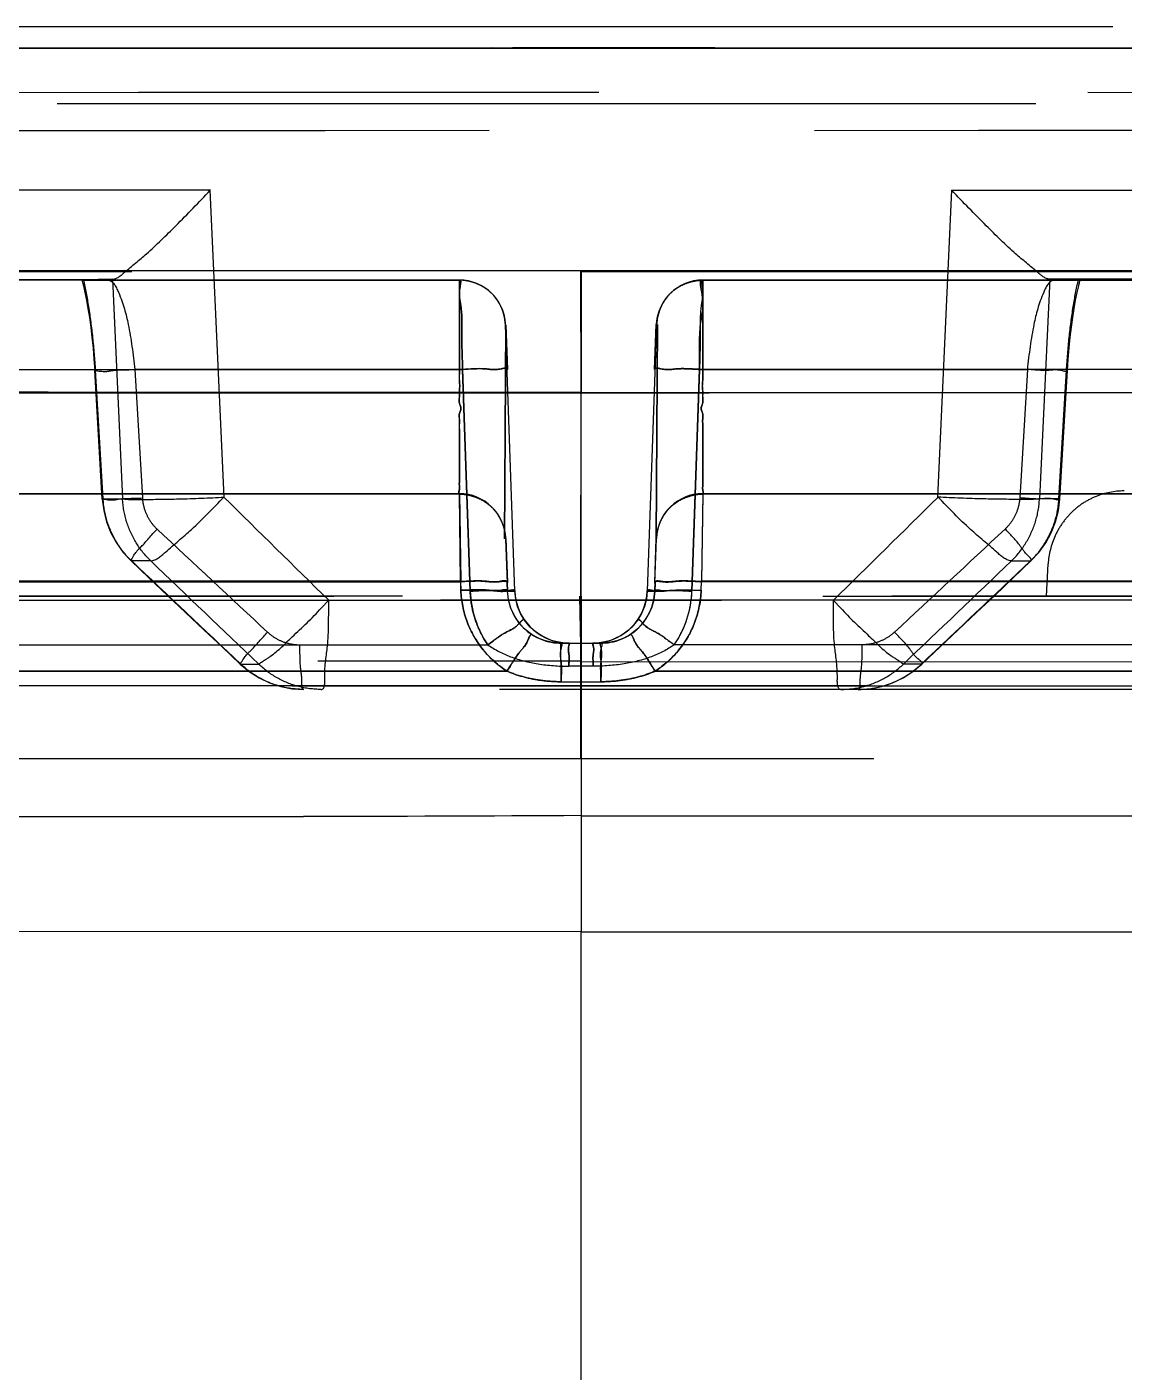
# Model space of a CAD drawing. Header units: millimetres. Extents: x 687 to 1107, y -116 to 478.
# Drawn here: x 943.948 to 945.372, y 330.758 to 332.505 of the extents above; entities that cross this region are included whole.
import ezdxf

# ---------------------------------------------------------------- set-up
doc = ezdxf.new("R2010")
doc.units = ezdxf.units.MM
doc.header["$LTSCALE"] = 0.1
doc.linetypes.add('HIDDENX2', pattern=[19.05, 12.7, -6.35])
doc.layers.add('HIDDEN', color=8, linetype='HIDDENX2')

msp = doc.modelspace()

# ---------------------------------------------------------------- linework, layer by layer
at = {"layer": 'HIDDEN'}
for p, q in [((944.6671, 332.5046), (940.167, 332.5046)), ((949.1672, 332.5046), (944.6672, 332.5046)), ((949.0672, 332.4046), (940.267, 332.4046)), ((948.3579, 332.3713), (940.7904, 332.3687)), ((941.1601, 332.3689), (948.5429, 332.3714)), ((944.186, 332.2927), (943.6257, 332.2924)), ((944.2039, 331.8942), (944.1858, 332.2925)), ((945.1303, 331.8942), (945.1484, 332.2925)), ((945.1481, 332.2928), (945.7084, 332.2925)), ((944.5092, 332.1759), (943.6675, 332.1755)), ((943.7055, 332.1767), (944.0588, 332.1769)), ((944.0589, 332.177), (944.0216, 332.1762)), ((944.0524, 332.1757), (944.5092, 332.1758)), ((944.0589, 332.177), (944.0721, 331.8921)), ((944.6672, 332.029), (944.667, 332.1871)), ((944.6672, 332.1879), (944.6674, 332.0301)), ((944.9014, 332.1759), (944.8251, 332.1759)), ((945.2819, 332.1757), (944.8251, 332.1759)), ((944.8251, 332.1758), (945.6668, 332.1755)), ((945.2818, 332.1757), (945.13, 332.1758)), ((945.2754, 332.177), (945.2622, 331.8921)), ((945.2754, 332.177), (945.3127, 332.1762)), ((945.6287, 332.1768), (945.2755, 332.177)), ((944.5696, 332.1178), (944.5679, 331.8406)), ((944.568, 331.8402), (944.5697, 332.1178)), ((944.5812, 331.7721), (944.5692, 332.118)), ((944.5716, 332.0601), (944.5696, 332.1178)), ((944.5697, 332.1178), (944.5717, 332.06)), ((944.7651, 332.118), (944.753, 331.7721)), ((944.7626, 332.06), (944.7646, 332.1181)), ((944.7647, 332.1178), (944.7626, 332.0601)), ((944.7663, 332.1181), (944.7646, 331.8405)), ((944.7647, 331.8406), (944.7664, 332.1178)), ((943.6947, 332.0599), (944.5133, 332.0599)), ((944.0458, 331.8917), (944.036, 332.0585)), ((944.0469, 331.8921), (944.0371, 332.0589)), ((944.5133, 332.06), (944.0879, 332.06)), ((944.0879, 332.0599), (944.0978, 331.8931)), ((944.5133, 332.0601), (944.5233, 331.7721)), ((944.5233, 331.7721), (944.5133, 332.06)), ((944.8109, 331.7721), (944.821, 332.0601)), ((944.821, 332.06), (944.8109, 331.7721)), ((944.8209, 332.06), (945.2464, 332.06)), ((945.6396, 332.0599), (944.8209, 332.0599)), ((945.2464, 332.0599), (945.2367, 331.8931)), ((945.2874, 331.8921), (945.2972, 332.0589)), ((945.2885, 331.8917), (945.2983, 332.0585)), ((945.2972, 332.0589), (945.2983, 332.0585)), ((944.667, 331.7654), (944.6671, 332.0291)), ((944.6674, 331.7655), (944.6674, 332.0301)), ((938.1417, 331.8985), (944.5092, 331.8987)), ((944.0469, 331.8921), (944.0721, 331.8921)), ((944.5092, 331.8987), (944.511, 331.785)), ((944.5109, 331.7846), (944.5092, 331.8982)), ((944.8251, 331.8982), (944.8234, 331.7845)), ((944.8251, 331.8987), (944.8235, 331.785)), ((951.1931, 331.8985), (944.8251, 331.8982)), ((945.2874, 331.8921), (945.2622, 331.8921)), ((945.2874, 331.8921), (945.2885, 331.8917)), ((944.5696, 331.8406), (944.5716, 331.7832)), ((944.5717, 331.7826), (944.5697, 331.8402)), ((944.7646, 331.8405), (944.7626, 331.7826)), ((944.7627, 331.7832), (944.7647, 331.8406)), ((944.1087, 331.8113), (944.0839, 331.8113)), ((945.2256, 331.8113), (945.2504, 331.8113)), ((945.2504, 331.8113), (945.2511, 331.8113)), ((945.2732, 331.8074), (945.271, 331.7656)), ((947.1372, 331.8074), (945.2732, 331.8074)), ((935.8951, 331.7849), (944.5109, 331.784)), ((944.5111, 331.785), (938.1139, 331.785)), ((944.5109, 331.7848), (944.511, 331.7732)), ((944.5111, 331.7732), (944.5111, 331.785)), ((944.5715, 331.7721), (944.5711, 331.784)), ((944.5711, 331.784), (944.5715, 331.7721)), ((944.5715, 331.7721), (944.5711, 331.7831)), ((944.5817, 331.7721), (944.572, 331.7721)), ((944.572, 331.7721), (944.5818, 331.7721)), ((944.7525, 331.7721), (944.7622, 331.7721)), ((944.7623, 331.7721), (944.7526, 331.7721)), ((944.7628, 331.7721), (944.7632, 331.784)), ((944.7632, 331.784), (944.7628, 331.7721)), ((944.7632, 331.7831), (944.7628, 331.7721)), ((944.7628, 331.7721), (944.7632, 331.7831)), ((944.823, 331.7732), (944.8235, 331.785)), ((944.823, 331.7732), (944.8234, 331.7847)), ((944.8234, 331.7847), (951.2204, 331.7847)), ((953.4392, 331.784), (944.8235, 331.7852)), ((963.4856, 331.7657), (925.8486, 331.7657)), ((927.8361, 331.7656), (956.7883, 331.7656)), ((943.5796, 331.7604), (944.9947, 331.7603)), ((944.3396, 331.7603), (944.3298, 331.7502)), ((945.7547, 331.7603), (944.3396, 331.7603)), ((944.6672, 331.6807), (944.6656, 331.7656)), ((944.6666, 331.7657), (944.6666, 331.6493)), ((944.6671, 331.7656), (944.6671, 331.6494)), ((944.9948, 331.7602), (945.0045, 331.7502)), ((944.5807, 331.7399), (944.5759, 331.7501)), ((944.587, 331.7306), (944.5807, 331.7399)), ((944.5973, 331.73), (944.5937, 331.7346)), ((944.7406, 331.7346), (944.737, 331.73)), ((944.6012, 331.7256), (944.5972, 331.73)), ((944.6056, 331.7214), (944.6012, 331.7256)), ((944.6106, 331.7176), (944.6056, 331.7215)), ((944.6161, 331.714), (944.6106, 331.7176)), ((944.7237, 331.7176), (944.7182, 331.714)), ((944.7287, 331.7215), (944.7237, 331.7176)), ((944.7331, 331.7256), (944.7287, 331.7215)), ((943.6659, 331.7025), (944.5461, 331.7025)), ((944.6118, 331.7112), (944.6037, 331.7156)), ((944.6223, 331.7109), (944.6161, 331.714)), ((944.6306, 331.7054), (944.6208, 331.7077)), ((944.629, 331.7082), (944.6222, 331.7109)), ((944.6362, 331.7062), (944.629, 331.7082)), ((944.641, 331.7046), (944.6306, 331.7054)), ((944.6411, 331.7046), (944.6306, 331.7054)), ((944.6437, 331.705), (944.6362, 331.7062)), ((944.641, 331.7046), (944.6933, 331.7046)), ((944.6414, 331.6546), (944.641, 331.7046)), ((944.6512, 331.7046), (944.6437, 331.705)), ((944.6671, 331.6545), (944.667, 331.7046)), ((944.6671, 331.7046), (944.6672, 331.6546)), ((944.6905, 331.705), (944.6831, 331.7046)), ((944.7037, 331.7054), (944.6932, 331.7046)), ((944.7053, 331.7082), (944.698, 331.7062)), ((944.7121, 331.7109), (944.7052, 331.7082)), ((944.7182, 331.714), (944.712, 331.7109)), ((945.6683, 331.7025), (944.7882, 331.7025)), ((944.571, 331.6682), (936.6729, 331.6682)), ((938.0527, 331.6682), (944.5712, 331.6681)), ((942.4204, 331.6816), (944.6672, 331.6816)), ((944.2254, 331.6775), (944.2487, 331.6775)), ((944.6829, 331.6746), (944.6514, 331.6746)), ((944.6672, 331.6816), (944.6671, 331.481)), ((944.6672, 331.6806), (949.3176, 331.6807)), ((951.2816, 331.6681), (944.7631, 331.6682)), ((944.7632, 331.6683), (952.6613, 331.6682)), ((945.1089, 331.6775), (945.0856, 331.6775)), ((945.1089, 331.6775), (945.1095, 331.6774)), ((944.6671, 331.6494), (936.6717, 331.6493)), ((936.6718, 331.6493), (944.6666, 331.6493)), ((944.6414, 331.6545), (944.6929, 331.6545)), ((944.6666, 331.6493), (952.6626, 331.6494)), ((944.6666, 331.6493), (944.6666, 331.5545)), ((944.6669, 331.6493), (944.667, 331.5545)), ((944.6671, 331.6545), (944.667, 331.5545)), ((952.6626, 331.6493), (944.667, 331.6493)), ((944.6672, 331.5545), (944.6672, 331.6545)), ((945.8312, 331.6446), (943.5031, 331.6446)), ((952.6673, 331.5545), (936.667, 331.5545)), ((944.6672, 331.4811), (944.6671, 331.3301)), ((949.3393, 331.4799), (944.6672, 331.4801)), ((944.6671, 331.3301), (937.7839, 331.3312)), ((944.6671, 331.3301), (949.3988, 331.3295)), ((944.6671, 330.3859), (944.6671, 331.3301))]:
    msp.add_line(p, q, dxfattribs=at)
for points in [[(948.2844, 332.4723), (948.1491, 332.4726), (947.9994, 332.473), (947.8368, 332.4734), (947.661, 332.4738), (947.4716, 332.4743), (947.2707, 332.4747), (947.0594, 332.4751), (946.8389, 332.4754), (946.6093, 332.4758), (946.3705, 332.4761), (946.1236, 332.4764), (945.8705, 332.4766), (945.6124, 332.4768), (945.3508, 332.477), (945.086, 332.4771), (944.819, 332.4771), (944.5509, 332.4772), (944.2829, 332.4771), (944.0166, 332.477), (943.7534, 332.4769)], [(948.2621, 332.4724), (948.1278, 332.4727), (947.9792, 332.4731), (947.8169, 332.4735), (947.6417, 332.4739), (947.4544, 332.4743), (947.2558, 332.4747), (947.0465, 332.4751), (946.8274, 332.4755), (946.5989, 332.4758), (946.363, 332.4761), (946.1216, 332.4764), (945.8737, 332.4767), (945.6199, 332.4769), (945.3622, 332.477), (945.1021, 332.4771), (944.8408, 332.4772), (944.5782, 332.4772), (944.3144, 332.4771), (944.051, 332.4771), (943.7898, 332.4769)], [(944.5092, 332.1759), (944.3678, 332.1758), (944.2265, 332.1758), (944.0858, 332.1758), (943.9456, 332.1757), (943.806, 332.1756), (943.6676, 332.1755)], [(944.0192, 332.1761), (944.0212, 332.1684), (944.0232, 332.1597), (944.0252, 332.1499), (944.0271, 332.1391), (944.029, 332.1274), (944.0307, 332.1149), (944.0323, 332.1016), (944.0338, 332.0877), (944.035, 332.0733), (944.036, 332.0585)], [(944.2042, 332.1758), (944.1282, 332.1757), (944.0525, 332.1757)], [(944.5092, 332.1758), (944.4329, 332.1758), (944.3565, 332.1758), (944.2042, 332.1758)], [(944.5692, 332.118), (944.568, 332.128), (944.565, 332.1379), (944.5604, 332.1471), (944.5544, 332.1553), (944.5471, 332.1624), (944.5387, 332.1681), (944.5294, 332.1724), (944.5195, 332.175), (944.5092, 332.1759)], [(944.5692, 332.1179), (944.568, 332.128), (944.565, 332.1379), (944.5604, 332.1471), (944.5544, 332.1553), (944.5471, 332.1624), (944.5387, 332.1681), (944.5294, 332.1723), (944.5195, 332.1749), (944.5092, 332.1758)], [(944.8251, 332.1759), (944.8148, 332.175), (944.8049, 332.1724), (944.7956, 332.1681), (944.7872, 332.1624), (944.7799, 332.1553), (944.7738, 332.1471), (944.7693, 332.1379), (944.7663, 332.128), (944.7651, 332.118)], [(944.8251, 332.1758), (944.8148, 332.1749), (944.805, 332.1724), (944.7957, 332.1681), (944.7873, 332.1624), (944.7799, 332.1553), (944.7739, 332.1471), (944.7693, 332.138), (944.7664, 332.1281), (944.7651, 332.1181)], [(945.6667, 332.1755), (945.5283, 332.1756), (945.3886, 332.1757), (945.2485, 332.1757), (945.1078, 332.1758), (944.9664, 332.1758), (944.8251, 332.1758)], [(945.13, 332.1758), (945.054, 332.1758), (944.9014, 332.1759)], [(945.2983, 332.0585), (945.2993, 332.0733), (945.3005, 332.0878), (945.302, 332.1017), (945.3036, 332.1149), (945.3053, 332.1275), (945.3072, 332.1391), (945.3091, 332.1499), (945.3111, 332.1597), (945.3131, 332.1685), (945.3151, 332.1761)], [(944.0458, 331.8917), (944.0476, 331.8768), (944.0513, 331.8621), (944.0568, 331.848), (944.064, 331.8347), (944.0729, 331.8224), (944.0831, 331.8113)], [(945.2511, 331.8113), (945.2614, 331.8224), (945.2702, 331.8347), (945.2775, 331.848), (945.283, 331.8621), (945.2867, 331.8768), (945.2885, 331.8917)], [(944.0831, 331.8113), (944.1067, 331.789), (944.1303, 331.7666), (944.1539, 331.7443), (944.1775, 331.722), (944.2012, 331.6997), (944.2248, 331.6774)], [(945.1095, 331.6774), (945.1331, 331.6997), (945.1567, 331.722), (945.1803, 331.7443), (945.204, 331.7666), (945.2275, 331.789), (945.2511, 331.8113)], [(944.5759, 331.7501), (944.5728, 331.761), (944.5715, 331.7721)], [(944.5759, 331.7501), (944.5728, 331.761), (944.5715, 331.7721)], [(944.5937, 331.7346), (944.5886, 331.7432), (944.5848, 331.7525), (944.5823, 331.7622), (944.5812, 331.7721)], [(944.7628, 331.7721), (944.7615, 331.761), (944.7584, 331.7501), (944.7536, 331.7399), (944.7473, 331.7306), (944.7395, 331.7224), (944.7306, 331.7156)], [(944.7628, 331.7721), (944.7615, 331.761), (944.7584, 331.7501), (944.7536, 331.7399), (944.7472, 331.7306), (944.7395, 331.7224), (944.7306, 331.7156)], [(944.753, 331.7721), (944.752, 331.7622), (944.7495, 331.7524), (944.7457, 331.7432), (944.7406, 331.7346)], [(944.753, 331.7721), (944.752, 331.7622), (944.7495, 331.7525), (944.7456, 331.7432), (944.7406, 331.7346)], [(944.5886, 331.7432), (944.5848, 331.7524), (944.5823, 331.7622)], [(944.6037, 331.7156), (944.5948, 331.7224), (944.587, 331.7306)], [(944.6036, 331.7156), (944.5947, 331.7224), (944.587, 331.7306)], [(944.737, 331.73), (944.7331, 331.7256), (944.7286, 331.7214)], [(944.6208, 331.7077), (944.6117, 331.7112), (944.6036, 331.7156)], [(944.6981, 331.7062), (944.6905, 331.705), (944.6831, 331.7046)], [(944.7306, 331.7156), (944.7225, 331.7112), (944.7135, 331.7077), (944.7036, 331.7054)], [(944.7306, 331.7156), (944.7225, 331.7112), (944.7135, 331.7077), (944.7037, 331.7054)], [(944.2248, 331.6774), (944.2364, 331.6677), (944.2492, 331.6596), (944.2629, 331.6531), (944.2774, 331.6484), (944.2923, 331.6455), (944.3074, 331.6446)], [(945.0269, 331.6446), (945.042, 331.6455), (945.0569, 331.6484), (945.0713, 331.6531), (945.0851, 331.6596), (945.0979, 331.6677), (945.1095, 331.6774)]]:
    msp.add_lwpolyline(points, dxfattribs=at)
for centre, radius, start, end in [((944.5092, 332.1159), 0.06, 1.7973, 90.0293), ((944.8251, 332.1159), 0.06, 89.9625, 178.2021), ((984.7386, 372.922), 57.6746, 225.346248, 225.535761), ((944.5092, 331.8387), 0.06, 1.806, 90.0275), ((944.8251, 331.8387), 0.06, 89.9686, 178.193), ((905.0435, 372.4571), 57.0291, 314.47029, 314.66199), ((986.0367, 376.6572), 61.3573, 226.905019, 227.088235), ((903.2976, 376.6572), 61.3573, 312.911763, 313.094979), ((986.159, 376.1609), 61.1326, 226.507577, 226.690111), ((985.2571, 374.7361), 59.462, 226.210412, 226.397061), ((904.6162, 374.1713), 58.6813, 313.602171, 313.791301), ((903.1753, 376.161), 61.1327, 313.309887, 313.492421), ((944.6544, 331.7765), 0.1312, 181.9273, 214.369), ((944.6414, 331.7746), 0.07, 182.1453, 273.8481), ((944.6414, 331.7746), 0.07, 182.1486, 273.7708), ((944.6512, 331.7746), 0.07, 181.8653, 265.855), ((944.6831, 331.7746), 0.07, 274.109, 358.1316), ((944.6929, 331.7746), 0.07, 266.1467, 357.8545), ((944.6929, 331.7746), 0.07, 266.2475, 357.8511), ((944.6799, 331.7765), 0.1312, 325.6306, 358.0731), ((943.9872, 495.2357), 163.7562, 269.962006, 270.111889), ((944.1026, 440.0629), 108.5832, 270.107887, 270.297897)]:
    msp.add_arc(centre, radius, start, end, dxfattribs=at)
for points, knots in [([(940.6928, 332.4712), (940.6766, 332.4712), (940.6505, 332.4711), (940.6155, 332.471), (940.5867, 332.4709), (940.5757, 332.4709), (940.5601, 332.4708), (940.5713, 332.4708), (940.5821, 332.4709), (940.6219, 332.471), (940.6906, 332.4712), (940.805, 332.4716), (940.9554, 332.472), (941.2268, 332.4728), (941.6441, 332.4738), (942.11, 332.4748), (942.5355, 332.4755), (942.8874, 332.476), (943.2566, 332.4765), (943.7735, 332.4769), (944.434, 332.4772), (945.0987, 332.4772), (945.6268, 332.4769), (946.0119, 332.4766), (946.3838, 332.4761), (946.8439, 332.4755), (947.3619, 332.4746), (947.8675, 332.4734), (948.1559, 332.4726), (948.2626, 332.4723)], [0, 0, 0, 0, 0.005823, 0.010402, 0.013726, 0.015796, 0.016608, 0.017066, 0.018803, 0.021787, 0.031398, 0.045882, 0.065227, 0.089191, 0.149773, 0.225198, 0.267685, 0.312785, 0.360042, 0.409119, 0.51084, 0.613132, 0.663784, 0.713197, 0.76066, 0.806283, 0.889497, 0.959103, 1, 1, 1, 1]), ([(941.072, 332.4723), (941.2332, 332.4728), (941.6003, 332.4737), (942.2087, 332.475), (942.9204, 332.4761), (943.7062, 332.4769), (944.532, 332.4772), (945.3647, 332.4771), (946.1671, 332.4764), (946.904, 332.4754), (947.5513, 332.4741), (948.0628, 332.4729), (948.4634, 332.4718), (948.6405, 332.4712), (948.818, 332.4707), (948.682, 332.4711), (948.6399, 332.4712)], [0, 0, 0, 0, 0.061828, 0.140832, 0.233385, 0.334836, 0.44226, 0.550165, 0.654318, 0.74989, 0.833348, 0.901165, 0.950069, 0.977961, 0.983845, 1, 1, 1, 1]), ([(926.277, 332.1897), (929.3414, 332.2665), (935.4713, 332.3816), (944.6676, 332.4392), (953.8638, 332.3816), (959.9937, 332.2665), (963.0581, 332.1897)], [0, 0, 0, 0, 0.25, 0.5, 0.75, 1, 1, 1, 1]), ([(944.0589, 332.177), (944.0649, 332.1774), (944.0799, 332.1909), (944.1072, 332.2126), (944.1441, 332.2492), (944.1712, 332.2769), (944.1858, 332.2925)], [0, 0, 0, 0, 0.105557, 0.322257, 0.628061, 1, 1, 1, 1]), ([(945.2754, 332.177), (945.2694, 332.1775), (945.2544, 332.1909), (945.2271, 332.2126), (945.1902, 332.2493), (945.163, 332.2769), (945.1484, 332.2925)], [0, 0, 0, 0, 0.10548, 0.322061, 0.627735, 1, 1, 1, 1]), ([(925.669, 332.1909), (925.6695, 332.1909), (925.6714, 332.1909), (925.6759, 332.1909), (925.6833, 332.1909), (925.6991, 332.1908), (925.7262, 332.1908), (925.7894, 332.1906), (925.8978, 332.1904), (926.0257, 332.1902), (926.1515, 332.19), (926.2646, 332.1898), (926.3965, 332.1895), (926.5589, 332.1892), (926.769, 332.189), (926.9825, 332.1888), (927.1923, 332.1886), (927.3849, 332.1885), (927.6046, 332.1884), (927.958, 332.1883), (928.48, 332.1881), (929.1976, 332.188), (930.03, 332.188), (930.963, 332.1882), (931.977, 332.1884), (933.4349, 332.1885), (934.9409, 332.1888), (936.4822, 332.189), (937.6646, 332.1892), (938.8564, 332.1892), (940.0552, 332.1891), (941.2604, 332.1888), (942.432, 332.1882), (943.5681, 332.1874), (944.3006, 332.1871), (944.667, 332.1871)], [0, 0, 0, 0, 0.000078, 0.000312, 0.000702, 0.001247, 0.002806, 0.004989, 0.011227, 0.019924, 0.025187, 0.031083, 0.037783, 0.046023, 0.056721, 0.070956, 0.07975, 0.089844, 0.10137, 0.114443, 0.145647, 0.183798, 0.227763, 0.277088, 0.331133, 0.387887, 0.507311, 0.568943, 0.631279, 0.694023, 0.75713, 0.820596, 0.884336, 0.942135, 1, 1, 1, 1]), ([(944.6672, 332.1879), (944.5475, 332.1879), (944.3085, 332.1879), (943.9492, 332.1881), (943.5894, 332.1882), (943.2318, 332.1884), (942.8796, 332.1886), (942.5311, 332.1887), (942.1782, 332.1888), (941.8095, 332.189), (941.4135, 332.1891), (940.9786, 332.1891), (940.494, 332.1892), (939.9502, 332.1892), (939.338, 332.1892), (938.65, 332.1892), (937.88, 332.1892), (937.0192, 332.1891), (936.0581, 332.1889), (935.0077, 332.1888), (933.9311, 332.1886), (932.9105, 332.1885), (932.004, 332.1883), (931.2123, 332.1882), (930.5123, 332.1881), (929.8847, 332.1881), (929.3199, 332.1881), (928.8125, 332.1881), (928.3564, 332.1882), (927.9442, 332.1883), (927.57, 332.1885), (927.233, 332.1886), (926.9363, 332.1887), (926.682, 332.1891), (926.4674, 332.1894), (926.3366, 332.1896), (926.277, 332.1897)], [0, 0, 0, 0, 0.019536, 0.038982, 0.058621, 0.078223, 0.09732, 0.11608, 0.135062, 0.154893, 0.176221, 0.199673, 0.22584, 0.25526, 0.288397, 0.325695, 0.367502, 0.413999, 0.466116, 0.524291, 0.585359, 0.641741, 0.690769, 0.733236, 0.770895, 0.804967, 0.835605, 0.86304, 0.887734, 0.910011, 0.930285, 0.948779, 0.964986, 0.978676, 0.99027, 1, 1, 1, 1]), ([(944.667, 332.1871), (945.0706, 332.1871), (945.8772, 332.1873), (947.086, 332.188), (948.2918, 332.1887), (949.4933, 332.1892), (950.6887, 332.1893), (952.2636, 332.1891), (953.8207, 332.1889), (955.3507, 332.1886), (956.4552, 332.1885), (957.5152, 332.1883), (958.5133, 332.1881), (959.4275, 332.188), (960.2397, 332.188), (960.9373, 332.1881), (961.514, 332.1883), (961.9179, 332.1885), (962.183, 332.1887), (962.386, 332.1888), (962.5935, 332.189), (962.7982, 332.1893), (962.9371, 332.1895), (963.0298, 332.1897), (963.1085, 332.1898), (963.1986, 332.19), (963.2968, 332.1901), (963.3826, 332.1903), (963.4559, 332.1905), (963.5179, 332.1906), (963.5624, 332.1907), (963.5925, 332.1908), (963.6109, 332.1908), (963.6266, 332.1909), (963.6395, 332.1909), (963.6486, 332.1909), (963.6546, 332.1909), (963.6581, 332.1909), (963.6609, 332.1909), (963.663, 332.1909), (963.6644, 332.1909), (963.6652, 332.1909), (963.6655, 332.1909), (963.6656, 332.1909)], [0, 0, 0, 0, 0.063732, 0.127369, 0.190866, 0.254139, 0.317094, 0.379625, 0.502835, 0.562966, 0.621227, 0.677238, 0.730352, 0.778832, 0.821598, 0.85859, 0.888999, 0.912651, 0.922367, 0.930873, 0.9447, 0.955137, 0.963199, 0.966622, 0.969786, 0.975624, 0.980838, 0.985306, 0.989164, 0.992421, 0.995086, 0.996199, 0.997167, 0.997992, 0.998674, 0.999215, 0.999432, 0.999615, 0.999763, 0.999877, 0.999956, 0.999982, 1, 1, 1, 1]), ([(963.0581, 332.1897), (963.0099, 332.1896), (962.9009, 332.1894), (962.7273, 332.1892), (962.5183, 332.1889), (962.2824, 332.1888), (962.004, 332.1886), (961.6714, 332.1884), (961.2614, 332.1882), (960.7632, 332.1881), (960.1833, 332.1881), (959.534, 332.188), (958.8251, 332.1881), (958.0913, 332.1882), (957.3392, 332.1884), (956.6118, 332.1885), (955.8935, 332.1886), (955.151, 332.1887), (954.3579, 332.1888), (953.5595, 332.1889), (952.796, 332.189), (952.1156, 332.1891), (951.4776, 332.1892), (950.8784, 332.1893), (950.2728, 332.1893), (949.6846, 332.1894), (949.1184, 332.1894), (948.61, 332.1893), (948.1361, 332.1892), (947.711, 332.1891), (947.2993, 332.189), (946.907, 332.1888), (946.5204, 332.1886), (946.1455, 332.1885), (945.7764, 332.1883), (945.4099, 332.1881), (945.0402, 332.1879), (944.7916, 332.1879), (944.6672, 332.1879)], [0, 0, 0, 0, 0.007865, 0.01778, 0.028328, 0.041955, 0.056264, 0.073729, 0.096226, 0.123137, 0.154999, 0.190818, 0.229056, 0.270639, 0.310512, 0.35174, 0.389304, 0.427678, 0.472863, 0.518671, 0.557925, 0.597414, 0.62966, 0.661992, 0.695165, 0.728437, 0.757945, 0.787531, 0.811366, 0.835242, 0.856876, 0.878536, 0.899228, 0.919939, 0.939685, 0.959446, 0.979719, 1, 1, 1, 1]), ([(944.0216, 332.1762), (944.0212, 332.1762), (944.0163, 332.1753), (944.0412, 332.1764), (944.0456, 332.1758), (944.0524, 332.1757)], [0, 0, 0, 0, 0.035408, 0.386579, 1, 1, 1, 1]), ([(944.0371, 332.0589), (944.0362, 332.0731), (944.034, 332.1007), (944.0289, 332.1399), (944.0242, 332.1647), (944.0216, 332.1762)], [0, 0, 0, 0, 0.361011, 0.700369, 1, 1, 1, 1]), ([(944.0524, 332.1757), (944.0595, 332.1758), (944.0717, 332.1506), (944.0811, 332.115), (944.0859, 332.0795), (944.0879, 332.06)], [0, 0, 0, 0, 0.170732, 0.523334, 1, 1, 1, 1]), ([(944.5092, 331.8987), (944.508, 331.9), (944.5097, 331.904), (944.5091, 331.9089), (944.5092, 331.9139), (944.5092, 331.9198), (944.5092, 331.9266), (944.5092, 331.9342), (944.5092, 331.9418), (944.5092, 331.9496), (944.5092, 331.9576), (944.5092, 331.9659), (944.5092, 331.9741), (944.5093, 331.9817), (944.5092, 331.989), (944.5095, 331.9957), (944.5084, 332.0026), (944.5127, 332.0093), (944.5083, 332.0164), (944.5096, 332.024), (944.509, 332.0312), (944.51, 332.0384), (944.5091, 332.0457), (944.5093, 332.053), (944.5092, 332.06), (944.5093, 332.0671), (944.5092, 332.0741), (944.5093, 332.0812), (944.5092, 332.088), (944.5093, 332.0947), (944.5092, 332.1013), (944.5092, 332.1078), (944.5092, 332.1141), (944.5093, 332.1202), (944.5092, 332.1263), (944.5092, 332.1321), (944.5092, 332.1376), (944.5093, 332.143), (944.5092, 332.1481), (944.5092, 332.153), (944.5092, 332.1576), (944.5092, 332.1619), (944.5092, 332.1659), (944.5092, 332.1696), (944.5092, 332.1729), (944.5092, 332.1749), (944.5092, 332.1759)], [0, 0, 0, 0, 0.018538, 0.036713, 0.05465, 0.072425, 0.100382, 0.127961, 0.155117, 0.181851, 0.21226, 0.24211, 0.27141, 0.300161, 0.325062, 0.349531, 0.373564, 0.398208, 0.426384, 0.453042, 0.47911, 0.504639, 0.531527, 0.557675, 0.583116, 0.607841, 0.633962, 0.659248, 0.683704, 0.707331, 0.731826, 0.755359, 0.777928, 0.799531, 0.821715, 0.84278, 0.862729, 0.881566, 0.900558, 0.918262, 0.93468, 0.949809, 0.964578, 0.977867, 0.989674, 1, 1, 1, 1]), ([(944.5092, 332.1758), (944.5092, 332.1749), (944.5092, 332.1728), (944.5092, 332.1695), (944.5092, 332.1658), (944.5092, 332.1618), (944.5092, 332.1576), (944.5092, 332.153), (944.5092, 332.1481), (944.5092, 332.1429), (944.5092, 332.1376), (944.5092, 332.132), (944.5092, 332.1262), (944.5093, 332.1202), (944.5092, 332.114), (944.5092, 332.1077), (944.5092, 332.1012), (944.5092, 332.0945), (944.5092, 332.0878), (944.5092, 332.081), (944.5092, 332.074), (944.5092, 332.0669), (944.5092, 332.0599), (944.5092, 332.0528), (944.509, 332.0455), (944.51, 332.0383), (944.5089, 332.031), (944.5095, 332.0238), (944.5082, 332.0163), (944.5128, 332.0092), (944.5083, 332.0025), (944.5094, 331.9956), (944.5091, 331.9889), (944.5092, 331.9816), (944.5092, 331.974), (944.5092, 331.9658), (944.5092, 331.9575), (944.5092, 331.9495), (944.5092, 331.9417), (944.5092, 331.9341), (944.5092, 331.9265), (944.5092, 331.9197), (944.5092, 331.9138), (944.5091, 331.9087), (944.5097, 331.9037), (944.508, 331.8996), (944.5092, 331.8982)], [0, 0, 0, 0, 0.010315, 0.022109, 0.035383, 0.05014, 0.065255, 0.08166, 0.099352, 0.118331, 0.13714, 0.157061, 0.178101, 0.200262, 0.221846, 0.244397, 0.267913, 0.292392, 0.31599, 0.340413, 0.365665, 0.391749, 0.416439, 0.441839, 0.467939, 0.494776, 0.520217, 0.546188, 0.57275, 0.60092, 0.625588, 0.64955, 0.673943, 0.698765, 0.727455, 0.756692, 0.786482, 0.816834, 0.843495, 0.870579, 0.89808, 0.925947, 0.94365, 0.961649, 0.980241, 1, 1, 1, 1]), ([(944.5092, 332.1759), (944.512, 332.1765), (944.5074, 332.1569), (944.5132, 332.1407), (944.5118, 332.1011), (944.5131, 332.0748), (944.5133, 332.0599)], [0, 0, 0, 0, 0.075281, 0.291722, 0.616145, 1, 1, 1, 1]), ([(944.5133, 332.06), (944.5131, 332.0749), (944.5118, 332.1013), (944.5132, 332.141), (944.5075, 332.1571), (944.512, 332.1765), (944.5092, 332.1758)], [0, 0, 0, 0, 0.387215, 0.711963, 0.926263, 1, 1, 1, 1]), ([(944.5692, 332.1178), (944.5691, 332.1195), (944.5688, 332.1231), (944.5678, 332.1286), (944.5663, 332.134), (944.5635, 332.1413), (944.5589, 332.15), (944.5513, 332.1592), (944.5418, 332.1665), (944.533, 332.1709), (944.5256, 332.1735), (944.5201, 332.1748), (944.5146, 332.1756), (944.511, 332.1758), (944.5092, 332.1758)], [0, 0, 0, 0, 0.057782, 0.117739, 0.179438, 0.242428, 0.370477, 0.49938, 0.62855, 0.756916, 0.820072, 0.881936, 0.942057, 1, 1, 1, 1]), ([(944.7651, 332.1181), (944.7652, 332.1199), (944.7655, 332.1235), (944.7665, 332.1289), (944.7681, 332.1343), (944.7709, 332.1415), (944.7755, 332.1502), (944.7831, 332.1593), (944.7926, 332.1666), (944.8014, 332.171), (944.8087, 332.1735), (944.8143, 332.1748), (944.8197, 332.1756), (944.8233, 332.1758), (944.8251, 332.1758)], [0, 0, 0, 0, 0.057803, 0.117743, 0.179393, 0.24231, 0.370166, 0.498841, 0.628173, 0.756668, 0.819884, 0.881808, 0.941991, 1, 1, 1, 1]), ([(944.8209, 332.06), (944.8213, 332.0795), (944.819, 332.1176), (944.8287, 332.1435), (944.8201, 332.1771), (944.8251, 332.1759)], [0, 0, 0, 0, 0.505367, 0.866609, 1, 1, 1, 1]), ([(944.8251, 332.1758), (944.8223, 332.1765), (944.8268, 332.1569), (944.821, 332.1407), (944.8225, 332.101), (944.8212, 332.0747), (944.8209, 332.0599)], [0, 0, 0, 0, 0.075154, 0.291417, 0.616111, 1, 1, 1, 1]), ([(944.8251, 332.1759), (944.8251, 332.1749), (944.8251, 332.1729), (944.8251, 332.1696), (944.8251, 332.1659), (944.8251, 332.1619), (944.8251, 332.1576), (944.8251, 332.1531), (944.8251, 332.1481), (944.825, 332.143), (944.8251, 332.1376), (944.8251, 332.1321), (944.8251, 332.1263), (944.825, 332.1203), (944.8251, 332.1141), (944.825, 332.1078), (944.8251, 332.1013), (944.825, 332.0947), (944.825, 332.088), (944.825, 332.0812), (944.825, 332.0741), (944.825, 332.0671), (944.8251, 332.06), (944.825, 332.053), (944.8252, 332.0457), (944.8242, 332.0384), (944.8253, 332.0312), (944.8247, 332.024), (944.826, 332.0164), (944.8216, 332.0093), (944.8259, 332.0026), (944.8248, 331.9957), (944.8251, 331.989), (944.825, 331.9817), (944.825, 331.9741), (944.825, 331.9659), (944.8251, 331.9576), (944.8251, 331.9496), (944.8251, 331.9418), (944.8251, 331.9342), (944.8251, 331.9266), (944.8251, 331.9198), (944.8251, 331.9139), (944.8252, 331.9089), (944.8246, 331.904), (944.8262, 331.9), (944.8251, 331.8987)], [0, 0, 0, 0, 0.010325, 0.022131, 0.035418, 0.050185, 0.065312, 0.081728, 0.099431, 0.11842, 0.137253, 0.1572, 0.178263, 0.200445, 0.222051, 0.244621, 0.268153, 0.292646, 0.31627, 0.340723, 0.366009, 0.392134, 0.416873, 0.442327, 0.468482, 0.495373, 0.520896, 0.546956, 0.57361, 0.601788, 0.62644, 0.650476, 0.674946, 0.699846, 0.728602, 0.757906, 0.787763, 0.818181, 0.844912, 0.872066, 0.899639, 0.927585, 0.945353, 0.963287, 0.981462, 1, 1, 1, 1]), ([(944.8251, 331.8982), (944.8262, 331.8996), (944.8246, 331.9037), (944.8252, 331.9087), (944.825, 331.9138), (944.8251, 331.9197), (944.8251, 331.9265), (944.8251, 331.9342), (944.8251, 331.9417), (944.8251, 331.9495), (944.8251, 331.9576), (944.8251, 331.9658), (944.8251, 331.974), (944.8251, 331.9817), (944.8251, 331.9889), (944.8248, 331.9956), (944.826, 332.0025), (944.8215, 332.0092), (944.8261, 332.0163), (944.8248, 332.0238), (944.8254, 332.0311), (944.8243, 332.0383), (944.8253, 332.0456), (944.825, 332.0528), (944.8251, 332.0599), (944.825, 332.067), (944.8251, 332.074), (944.8251, 332.081), (944.8251, 332.0878), (944.8251, 332.0946), (944.8251, 332.1012), (944.8251, 332.1077), (944.8251, 332.114), (944.825, 332.1202), (944.8251, 332.1262), (944.8251, 332.132), (944.8251, 332.1376), (944.8251, 332.1429), (944.8251, 332.1481), (944.8251, 332.153), (944.8251, 332.1576), (944.8251, 332.1618), (944.8251, 332.1658), (944.8251, 332.1695), (944.8251, 332.1728), (944.8251, 332.1749), (944.8251, 332.1758)], [0, 0, 0, 0, 0.019717, 0.038314, 0.056322, 0.074038, 0.101922, 0.129432, 0.156524, 0.183193, 0.213542, 0.243332, 0.272569, 0.301259, 0.326082, 0.350477, 0.374438, 0.399095, 0.427259, 0.453829, 0.479809, 0.505261, 0.532099, 0.558194, 0.583585, 0.608263, 0.634344, 0.659596, 0.684021, 0.707622, 0.732096, 0.755607, 0.77815, 0.799726, 0.821889, 0.84293, 0.862856, 0.881669, 0.900649, 0.918342, 0.934746, 0.949859, 0.964616, 0.977891, 0.989685, 1, 1, 1, 1]), ([(945.2819, 332.1757), (945.2748, 332.1759), (945.2626, 332.1507), (945.2532, 332.115), (945.2484, 332.0796), (945.2464, 332.06)], [0, 0, 0, 0, 0.17073, 0.523333, 1, 1, 1, 1]), ([(945.3127, 332.1762), (945.3131, 332.1762), (945.318, 332.1753), (945.2931, 332.1764), (945.2886, 332.1758), (945.2819, 332.1757)], [0, 0, 0, 0, 0.035408, 0.386582, 1, 1, 1, 1]), ([(945.2972, 332.0589), (945.2981, 332.0731), (945.3003, 332.1007), (945.3054, 332.1399), (945.31, 332.1647), (945.3127, 332.1762)], [0, 0, 0, 0, 0.361016, 0.700371, 1, 1, 1, 1]), ([(944.0371, 332.0589), (944.0362, 332.0587), (944.0507, 332.0563), (944.0579, 332.0599), (944.078, 332.0594), (944.0879, 332.0599)], [0, 0, 0, 0, 0.053339, 0.419849, 1, 1, 1, 1]), ([(944.5133, 332.0601), (944.523, 332.0604), (944.5415, 332.0622), (944.5558, 332.0583), (944.5711, 332.0626), (944.5712, 332.0601)], [0, 0, 0, 0, 0.50209, 0.866287, 1, 1, 1, 1]), ([(944.5712, 332.06), (944.5711, 332.0626), (944.5558, 332.0583), (944.5415, 332.0622), (944.523, 332.0603), (944.5133, 332.06)], [0, 0, 0, 0, 0.133718, 0.497914, 1, 1, 1, 1]), ([(944.821, 332.0601), (944.8113, 332.0604), (944.7928, 332.0622), (944.7785, 332.0583), (944.7632, 332.0626), (944.7631, 332.0601)], [0, 0, 0, 0, 0.502806, 0.865937, 1, 1, 1, 1]), ([(944.7631, 332.06), (944.7632, 332.0626), (944.7785, 332.0583), (944.7928, 332.0622), (944.8113, 332.0603), (944.821, 332.06)], [0, 0, 0, 0, 0.134127, 0.497302, 1, 1, 1, 1]), ([(945.2983, 332.0585), (945.2982, 332.0563), (945.2848, 332.0606), (945.2718, 332.0573), (945.2552, 332.0594), (945.2464, 332.0599)], [0, 0, 0, 0, 0.130763, 0.489955, 1, 1, 1, 1]), ([(944.6674, 332.03), (944.2984, 332.0301), (943.5603, 332.0304), (942.4156, 332.031), (941.235, 332.0313), (940.0204, 332.0314), (938.8113, 332.0313), (937.6084, 332.0312), (936.4142, 332.0311), (934.8578, 332.0308), (933.3353, 332.0306), (931.8584, 332.0304), (930.8259, 332.0302), (929.8738, 332.0301), (929.1418, 332.0301), (928.6106, 332.0301), (928.162, 332.0302), (927.6835, 332.0303), (927.2018, 332.0305), (926.8304, 332.0308), (926.5487, 332.031), (926.3358, 332.0313), (926.1716, 332.0316), (926.0386, 332.0318), (925.9249, 332.0321), (925.8244, 332.0323), (925.7358, 332.0324), (925.6593, 332.0326), (925.595, 332.0327), (925.5494, 332.0328), (925.5194, 332.0328), (925.5019, 332.0329), (925.487, 332.0329), (925.4749, 332.033), (925.4664, 332.033), (925.4609, 332.033), (925.4577, 332.033), (925.4552, 332.033), (925.4532, 332.033), (925.4519, 332.033), (925.4512, 332.033), (925.4509, 332.033)], [0, 0, 0, 0, 0.057607, 0.115228, 0.178703, 0.241924, 0.304839, 0.367458, 0.429728, 0.491263, 0.61044, 0.667409, 0.721845, 0.771629, 0.816039, 0.836117, 0.854566, 0.886075, 0.910809, 0.929771, 0.94406, 0.954784, 0.963015, 0.969685, 0.975546, 0.98077, 0.985379, 0.989366, 0.992719, 0.995425, 0.996484, 0.997396, 0.998166, 0.998796, 0.999291, 0.999489, 0.999655, 0.999788, 0.99989, 0.99996, 1, 1, 1, 1]), ([(963.8834, 332.0329), (963.8833, 332.0329), (963.883, 332.0329), (963.8822, 332.0329), (963.8808, 332.0329), (963.8787, 332.0329), (963.8759, 332.0329), (963.8724, 332.0329), (963.8664, 332.0329), (963.8573, 332.0329), (963.8443, 332.0329), (963.8287, 332.0329), (963.8103, 332.0328), (963.7802, 332.0327), (963.7357, 332.0326), (963.6738, 332.0325), (963.6005, 332.0323), (963.5148, 332.0322), (963.4166, 332.032), (963.3266, 332.0318), (963.2478, 332.0317), (963.1549, 332.0315), (963.0154, 332.0312), (962.8091, 332.031), (962.5995, 332.0308), (962.3941, 332.0306), (962.1245, 332.0304), (961.7126, 332.0302), (961.1237, 332.0301), (960.4103, 332.03), (959.5797, 332.03), (958.6456, 332.0301), (957.6281, 332.0303), (956.5504, 332.0304), (955.4305, 332.0306), (953.8837, 332.0308), (952.3124, 332.0311), (950.7254, 332.0313), (949.5227, 332.0312), (948.3143, 332.0307), (947.1013, 332.03), (945.8851, 332.0293), (945.0733, 332.029), (944.6671, 332.029)], [0, 0, 0, 0, 0.000018, 0.000044, 0.000122, 0.000234, 0.00038, 0.000561, 0.000776, 0.001311, 0.001985, 0.002801, 0.003758, 0.004858, 0.007491, 0.01071, 0.014522, 0.018937, 0.024088, 0.029858, 0.032987, 0.036376, 0.044374, 0.054763, 0.068576, 0.077093, 0.086843, 0.110664, 0.141389, 0.178788, 0.222043, 0.271058, 0.324611, 0.3809, 0.439303, 0.499452, 0.622372, 0.684611, 0.747218, 0.810128, 0.873273, 0.936586, 1, 1, 1, 1]), ([(944.6674, 332.0301), (945.0753, 332.0301), (945.8902, 332.0303), (947.1104, 332.0308), (948.3257, 332.0313), (949.5349, 332.0315), (950.7379, 332.0315), (952.3279, 332.0313), (954.2807, 332.0309), (956.1976, 332.0307), (957.6686, 332.0305), (958.6891, 332.0303), (959.4902, 332.0302), (960.0815, 332.0302), (960.4843, 332.0302), (960.8573, 332.0302), (961.1983, 332.0303), (961.506, 332.0304), (961.851, 332.0305), (962.2084, 332.0307), (962.5608, 332.0309), (962.8267, 332.0312), (963.0277, 332.0314), (963.1837, 332.0317), (963.3114, 332.032), (963.4216, 332.0322), (963.5432, 332.0324), (963.6658, 332.0327), (963.7783, 332.0329), (963.8459, 332.033), (963.876, 332.0331), (963.8835, 332.0331)], [0, 0, 0, 0, 0.063689, 0.12722, 0.190484, 0.253422, 0.316005, 0.378287, 0.501663, 0.620872, 0.677539, 0.731322, 0.780187, 0.802618, 0.82362, 0.843074, 0.860853, 0.87686, 0.891117, 0.91471, 0.932661, 0.94612, 0.956222, 0.964048, 0.970467, 0.976161, 0.981256, 0.989445, 0.995302, 0.998822, 1, 1, 1, 1]), ([(944.6671, 332.029), (944.2985, 332.0291), (943.5613, 332.0294), (942.4181, 332.0302), (941.2392, 332.0307), (940.0269, 332.0311), (938.8207, 332.0312), (937.8597, 332.0312), (937.1422, 332.0311), (936.8248, 332.031), (936.6663, 332.031)], [0, 0, 0, 0, 0.13821, 0.276424, 0.428685, 0.58024, 0.730988, 0.88098, 0.940568, 1, 1, 1, 1]), ([(944.5092, 331.8982), (944.1521, 331.8982), (943.4384, 331.8983), (941.9958, 331.8986), (940.1873, 331.8989), (938.0422, 331.8985), (936.626, 331.898), (935.9328, 331.8977)], [0, 0, 0, 0, 0.124907, 0.249663, 0.504611, 0.757527, 1, 1, 1, 1]), ([(944.0469, 331.8921), (944.046, 331.8919), (944.0597, 331.8894), (944.0671, 331.8933), (944.0875, 331.8924), (944.0978, 331.8931)], [0, 0, 0, 0, 0.048436, 0.397, 1, 1, 1, 1]), ([(944.0839, 331.8113), (944.0766, 331.8183), (944.0638, 331.8341), (944.0511, 331.8619), (944.0474, 331.882), (944.0469, 331.8921)], [0, 0, 0, 0, 0.332993, 0.665551, 1, 1, 1, 1]), ([(944.0721, 331.8921), (944.0803, 331.8908), (944.1047, 331.8913), (944.1486, 331.8916), (944.1842, 331.8932), (944.2039, 331.8942)], [0, 0, 0, 0, 0.188969, 0.552407, 1, 1, 1, 1]), ([(944.1087, 331.8113), (944.1015, 331.8183), (944.0887, 331.8342), (944.0762, 331.8619), (944.0726, 331.882), (944.0721, 331.8921)], [0, 0, 0, 0, 0.332118, 0.665612, 1, 1, 1, 1]), ([(944.0978, 331.8931), (944.0981, 331.8881), (944.1, 331.8781), (944.1065, 331.8642), (944.1131, 331.8562), (944.1168, 331.8528)], [0, 0, 0, 0, 0.330808, 0.664995, 1, 1, 1, 1]), ([(944.1087, 331.8113), (944.116, 331.8123), (944.1338, 331.8286), (944.1655, 331.8545), (944.19, 331.8798), (944.2036, 331.8942)], [0, 0, 0, 0, 0.174831, 0.531129, 1, 1, 1, 1]), ([(944.5092, 331.8982), (944.511, 331.8982), (944.5146, 331.898), (944.5201, 331.8972), (944.5256, 331.8958), (944.533, 331.8933), (944.5418, 331.8889), (944.5513, 331.8816), (944.5589, 331.8723), (944.5635, 331.8636), (944.5663, 331.8564), (944.5678, 331.8509), (944.5688, 331.8455), (944.5691, 331.8419), (944.5692, 331.8401)], [0, 0, 0, 0, 0.057952, 0.118082, 0.179955, 0.243119, 0.371495, 0.500669, 0.629568, 0.757605, 0.820587, 0.882277, 0.942226, 1, 1, 1, 1]), ([(944.7651, 331.8405), (944.7652, 331.8423), (944.7655, 331.8459), (944.7665, 331.8512), (944.7681, 331.8567), (944.7708, 331.8639), (944.7755, 331.8725), (944.7831, 331.8817), (944.7926, 331.8889), (944.8014, 331.8933), (944.8087, 331.8958), (944.8142, 331.8972), (944.8197, 331.898), (944.8233, 331.8982), (944.8251, 331.8982)], [0, 0, 0, 0, 0.057795, 0.117727, 0.179368, 0.242278, 0.370122, 0.498792, 0.628128, 0.756634, 0.819857, 0.881789, 0.941981, 1, 1, 1, 1]), ([(944.8251, 331.8987), (945.1822, 331.8987), (945.8959, 331.8988), (946.9746, 331.8988), (948.0601, 331.8989), (949.1514, 331.8989), (950.2384, 331.8987), (951.3097, 331.8985), (952.3634, 331.8981), (953.0565, 331.8978), (953.4015, 331.8977)], [0, 0, 0, 0, 0.124907, 0.249662, 0.377317, 0.504609, 0.63142, 0.757526, 0.87934, 1, 1, 1, 1]), ([(945.2622, 331.8921), (945.254, 331.8908), (945.2295, 331.8913), (945.1857, 331.8916), (945.15, 331.8932), (945.1303, 331.8942)], [0, 0, 0, 0, 0.18884, 0.552034, 1, 1, 1, 1]), ([(945.2256, 331.8113), (945.2183, 331.8123), (945.2005, 331.8286), (945.1688, 331.8544), (945.1443, 331.8798), (945.1307, 331.8942)], [0, 0, 0, 0, 0.174868, 0.531203, 1, 1, 1, 1]), ([(945.2367, 331.8931), (945.2362, 331.888), (945.2342, 331.8778), (945.2276, 331.864), (945.2211, 331.8561), (945.2175, 331.8528)], [0, 0, 0, 0, 0.339472, 0.673472, 1, 1, 1, 1]), ([(945.2256, 331.8113), (945.2329, 331.8183), (945.2456, 331.8342), (945.2581, 331.8619), (945.2617, 331.882), (945.2622, 331.8921)], [0, 0, 0, 0, 0.332117, 0.665608, 1, 1, 1, 1]), ([(945.2885, 331.8917), (945.2884, 331.8895), (945.2754, 331.8937), (945.2624, 331.8904), (945.2458, 331.8928), (945.2367, 331.8931)], [0, 0, 0, 0, 0.127622, 0.474317, 1, 1, 1, 1]), ([(945.2504, 331.8113), (945.2577, 331.8183), (945.2705, 331.8341), (945.2832, 331.8619), (945.2869, 331.882), (945.2874, 331.8921)], [0, 0, 0, 0, 0.332996, 0.665554, 1, 1, 1, 1]), ([(945.3719, 331.9022), (945.3596, 331.9022), (945.3407, 331.8984), (945.3185, 331.8869), (945.3037, 331.8751), (945.2914, 331.8607), (945.2788, 331.8388), (945.2741, 331.8199), (945.2734, 331.8074)], [0, 0, 0, 0, 0.247292, 0.372318, 0.497385, 0.622882, 0.749077, 1, 1, 1, 1]), ([(944.0839, 331.8113), (944.0825, 331.8108), (944.0895, 331.8242), (944.0977, 331.83), (944.1099, 331.8453), (944.1168, 331.8528)], [0, 0, 0, 0, 0.083335, 0.42973, 1, 1, 1, 1]), ([(945.2511, 331.8113), (945.2528, 331.8129), (945.2428, 331.8218), (945.2359, 331.8339), (945.2238, 331.846), (945.2175, 331.8528)], [0, 0, 0, 0, 0.12974, 0.483847, 1, 1, 1, 1]), ([(944.511, 331.785), (944.5207, 331.7854), (944.5395, 331.787), (944.5549, 331.7833), (944.5708, 331.7869), (944.5711, 331.784)], [0, 0, 0, 0, 0.486394, 0.855278, 1, 1, 1, 1]), ([(944.5109, 331.7846), (944.5207, 331.7849), (944.5394, 331.7864), (944.5549, 331.7827), (944.5708, 331.7861), (944.5711, 331.7831)], [0, 0, 0, 0, 0.488653, 0.850705, 1, 1, 1, 1]), ([(944.511, 331.7732), (944.5117, 331.7593), (944.5172, 331.7315), (944.5381, 331.6947), (944.5594, 331.6759), (944.571, 331.6682)], [0, 0, 0, 0, 0.332749, 0.66595, 1, 1, 1, 1]), ([(944.5712, 331.6681), (944.5595, 331.6757), (944.5383, 331.6946), (944.5172, 331.7315), (944.5117, 331.7593), (944.5111, 331.7732)], [0, 0, 0, 0, 0.334037, 0.666764, 1, 1, 1, 1]), ([(944.5112, 331.7732), (944.521, 331.7733), (944.54, 331.7752), (944.555, 331.7714), (944.5715, 331.775), (944.5715, 331.7721)], [0, 0, 0, 0, 0.487731, 0.856478, 1, 1, 1, 1]), ([(944.5715, 331.7721), (944.5715, 331.7747), (944.5559, 331.7716), (944.5409, 331.7752), (944.5215, 331.7735), (944.5112, 331.7732)], [0, 0, 0, 0, 0.129654, 0.488309, 1, 1, 1, 1]), ([(944.5233, 331.7721), (944.533, 331.7725), (944.5515, 331.7743), (944.5659, 331.7704), (944.5812, 331.7747), (944.5812, 331.7721)], [0, 0, 0, 0, 0.502804, 0.865936, 1, 1, 1, 1]), ([(944.5812, 331.7721), (944.5812, 331.7746), (944.5664, 331.7705), (944.552, 331.7744), (944.5334, 331.7725), (944.5233, 331.7721)], [0, 0, 0, 0, 0.129332, 0.478729, 1, 1, 1, 1]), ([(944.5461, 331.7025), (944.5415, 331.7093), (944.5334, 331.7238), (944.5257, 331.7474), (944.5236, 331.7639), (944.5233, 331.7721)], [0, 0, 0, 0, 0.332989, 0.666339, 1, 1, 1, 1]), ([(944.8109, 331.7721), (944.8012, 331.7725), (944.7828, 331.7743), (944.7684, 331.7704), (944.7531, 331.7747), (944.753, 331.7721)], [0, 0, 0, 0, 0.502091, 0.866287, 1, 1, 1, 1]), ([(944.753, 331.7721), (944.7531, 331.7746), (944.7678, 331.7705), (944.7822, 331.7744), (944.8009, 331.7725), (944.8109, 331.7721)], [0, 0, 0, 0, 0.129209, 0.478306, 1, 1, 1, 1]), ([(944.7628, 331.7721), (944.7628, 331.7747), (944.7782, 331.7716), (944.7932, 331.7752), (944.8126, 331.7735), (944.823, 331.7732)], [0, 0, 0, 0, 0.130423, 0.479976, 1, 1, 1, 1]), ([(944.7628, 331.7721), (944.7628, 331.7747), (944.7784, 331.7716), (944.7933, 331.7752), (944.8127, 331.7735), (944.823, 331.7732)], [0, 0, 0, 0, 0.129673, 0.488261, 1, 1, 1, 1]), ([(944.7631, 331.6681), (944.7748, 331.6757), (944.796, 331.6945), (944.8171, 331.7314), (944.8224, 331.7593), (944.823, 331.7732)], [0, 0, 0, 0, 0.333754, 0.66684, 1, 1, 1, 1]), ([(944.7632, 331.784), (944.7634, 331.7866), (944.7785, 331.7834), (944.794, 331.787), (944.8132, 331.7854), (944.8235, 331.785)], [0, 0, 0, 0, 0.130565, 0.489164, 1, 1, 1, 1]), ([(944.7632, 331.7831), (944.7634, 331.7858), (944.7783, 331.7828), (944.7938, 331.7864), (944.813, 331.7849), (944.8234, 331.7845)], [0, 0, 0, 0, 0.132581, 0.48275, 1, 1, 1, 1]), ([(944.8231, 331.7732), (944.8225, 331.7593), (944.8171, 331.7316), (944.7961, 331.6947), (944.7749, 331.6759), (944.7632, 331.6683)], [0, 0, 0, 0, 0.33241, 0.665715, 1, 1, 1, 1]), ([(944.7882, 331.7025), (944.7928, 331.7093), (944.8008, 331.7238), (944.8086, 331.7474), (944.8107, 331.7639), (944.811, 331.7721)], [0, 0, 0, 0, 0.33299, 0.666341, 1, 1, 1, 1]), ([(944.3298, 331.6446), (944.335, 331.6446), (944.3334, 331.6737), (944.3403, 331.7034), (944.3395, 331.7405), (944.3396, 331.7603)], [0, 0, 0, 0, 0.132796, 0.489227, 1, 1, 1, 1]), ([(945.0045, 331.6446), (944.9993, 331.6446), (945.0009, 331.6737), (944.9941, 331.7034), (944.9948, 331.7404), (944.9948, 331.7602)], [0, 0, 0, 0, 0.132856, 0.489504, 1, 1, 1, 1]), ([(944.2487, 331.6775), (944.2538, 331.681), (944.27, 331.6906), (944.2956, 331.7168), (944.3183, 331.7368), (944.3298, 331.7502)], [0, 0, 0, 0, 0.169375, 0.515494, 1, 1, 1, 1]), ([(944.5461, 331.7025), (944.5539, 331.7079), (944.568, 331.7195), (944.5823, 331.7235), (944.5922, 331.7369), (944.5937, 331.7346)], [0, 0, 0, 0, 0.495695, 0.856114, 1, 1, 1, 1]), ([(944.5937, 331.7346), (944.5923, 331.7366), (944.5829, 331.7241), (944.5687, 331.7201), (944.5544, 331.7081), (944.5461, 331.7025)], [0, 0, 0, 0, 0.128385, 0.477679, 1, 1, 1, 1]), ([(944.7882, 331.7025), (944.7803, 331.7079), (944.7663, 331.7195), (944.752, 331.7235), (944.7421, 331.7369), (944.7406, 331.7346)], [0, 0, 0, 0, 0.495695, 0.856114, 1, 1, 1, 1]), ([(944.7406, 331.7346), (944.7419, 331.7366), (944.7513, 331.7241), (944.7656, 331.7201), (944.7799, 331.7081), (944.7882, 331.7025)], [0, 0, 0, 0, 0.128385, 0.477678, 1, 1, 1, 1]), ([(945.0045, 331.7502), (945.0153, 331.7372), (945.0381, 331.7176), (945.0633, 331.691), (945.0806, 331.6816), (945.0856, 331.6775)], [0, 0, 0, 0, 0.464453, 0.822673, 1, 1, 1, 1]), ([(944.2254, 331.6775), (944.2241, 331.6768), (944.2331, 331.6905), (944.2401, 331.6957), (944.2533, 331.7115), (944.2603, 331.7189)], [0, 0, 0, 0, 0.078185, 0.436044, 1, 1, 1, 1]), ([(944.2603, 331.7189), (944.264, 331.7155), (944.2724, 331.7094), (944.2869, 331.7038), (944.2972, 331.7025), (944.3023, 331.7025)], [0, 0, 0, 0, 0.331193, 0.665243, 1, 1, 1, 1]), ([(944.571, 331.6683), (944.5762, 331.6762), (944.5849, 331.6922), (944.5963, 331.7018), (944.6013, 331.7171), (944.6036, 331.7156)], [0, 0, 0, 0, 0.494954, 0.855193, 1, 1, 1, 1]), ([(944.6037, 331.7156), (944.6015, 331.717), (944.5966, 331.702), (944.5852, 331.6924), (944.5764, 331.6763), (944.5712, 331.6682)], [0, 0, 0, 0, 0.135162, 0.498624, 1, 1, 1, 1]), ([(944.7631, 331.6682), (944.7579, 331.6763), (944.7491, 331.6926), (944.7377, 331.7021), (944.7328, 331.717), (944.7306, 331.7156)], [0, 0, 0, 0, 0.505326, 0.867103, 1, 1, 1, 1]), ([(944.7306, 331.7156), (944.7327, 331.7169), (944.7375, 331.7026), (944.7489, 331.693), (944.7578, 331.6767), (944.7632, 331.6683)], [0, 0, 0, 0, 0.129304, 0.478442, 1, 1, 1, 1]), ([(945.074, 331.7189), (945.0703, 331.7155), (945.0618, 331.7094), (945.0474, 331.7038), (945.0371, 331.7025), (945.0319, 331.7025)], [0, 0, 0, 0, 0.331193, 0.665243, 1, 1, 1, 1]), ([(945.1095, 331.6774), (945.1112, 331.679), (945.0997, 331.6873), (945.0932, 331.6998), (945.0804, 331.712), (945.074, 331.7189)], [0, 0, 0, 0, 0.127791, 0.48329, 1, 1, 1, 1]), ([(944.3074, 331.6446), (944.3048, 331.6446), (944.3054, 331.6591), (944.3021, 331.674), (944.3024, 331.6925), (944.3023, 331.7025)], [0, 0, 0, 0, 0.132528, 0.488847, 1, 1, 1, 1]), ([(944.5461, 331.7025), (944.5553, 331.6961), (944.5764, 331.6854), (944.6123, 331.6765), (944.638, 331.6747), (944.6514, 331.6746)], [0, 0, 0, 0, 0.302567, 0.635351, 1, 1, 1, 1]), ([(944.6411, 331.7046), (944.6432, 331.7045), (944.6384, 331.6914), (944.6429, 331.6792), (944.6413, 331.6631), (944.6414, 331.6545)], [0, 0, 0, 0, 0.12897, 0.488028, 1, 1, 1, 1]), ([(944.6512, 331.7046), (944.6524, 331.7046), (944.6497, 331.6971), (944.6524, 331.6898), (944.6514, 331.6799), (944.6514, 331.6746)], [0, 0, 0, 0, 0.11865, 0.462745, 1, 1, 1, 1]), ([(944.6514, 331.6746), (944.6514, 331.6798), (944.6523, 331.6896), (944.6497, 331.6969), (944.6524, 331.7046), (944.6512, 331.7046)], [0, 0, 0, 0, 0.528318, 0.876584, 1, 1, 1, 1]), ([(944.6829, 331.6746), (944.6829, 331.6798), (944.6819, 331.6896), (944.6846, 331.6969), (944.6818, 331.7046), (944.6831, 331.7046)], [0, 0, 0, 0, 0.528318, 0.876584, 1, 1, 1, 1]), ([(944.6831, 331.7046), (944.6819, 331.7046), (944.6846, 331.6971), (944.6819, 331.6898), (944.6829, 331.6799), (944.6829, 331.6746)], [0, 0, 0, 0, 0.11865, 0.462745, 1, 1, 1, 1]), ([(944.7882, 331.7025), (944.779, 331.6961), (944.7579, 331.6854), (944.722, 331.6765), (944.6963, 331.6747), (944.6829, 331.6746)], [0, 0, 0, 0, 0.302567, 0.635351, 1, 1, 1, 1]), ([(944.6932, 331.7046), (944.6953, 331.7045), (944.6902, 331.6913), (944.6946, 331.6791), (944.6929, 331.663), (944.6929, 331.6546)], [0, 0, 0, 0, 0.12902, 0.491926, 1, 1, 1, 1]), ([(944.6929, 331.6545), (944.693, 331.6631), (944.6914, 331.6792), (944.696, 331.6915), (944.6912, 331.7045), (944.6933, 331.7046)], [0, 0, 0, 0, 0.512116, 0.873245, 1, 1, 1, 1]), ([(945.0269, 331.6446), (945.0295, 331.6446), (945.0289, 331.6591), (945.0322, 331.674), (945.0319, 331.6925), (945.0319, 331.7025)], [0, 0, 0, 0, 0.132528, 0.488847, 1, 1, 1, 1]), ([(944.3074, 331.6446), (944.2974, 331.6446), (944.2772, 331.6471), (944.249, 331.6585), (944.2327, 331.6706), (944.2254, 331.6775)], [0, 0, 0, 0, 0.333103, 0.665424, 1, 1, 1, 1]), ([(944.3298, 331.6446), (944.3199, 331.6446), (944.2999, 331.6471), (944.272, 331.6585), (944.2559, 331.6706), (944.2487, 331.6775)], [0, 0, 0, 0, 0.332385, 0.66553, 1, 1, 1, 1]), ([(944.571, 331.6683), (944.5781, 331.6653), (944.593, 331.6602), (944.6166, 331.6556), (944.633, 331.6546), (944.6414, 331.6545)], [0, 0, 0, 0, 0.318718, 0.652359, 1, 1, 1, 1]), ([(944.6413, 331.6545), (944.6329, 331.6546), (944.6164, 331.6556), (944.5929, 331.6602), (944.5782, 331.6652), (944.5713, 331.6681)], [0, 0, 0, 0, 0.352005, 0.687222, 1, 1, 1, 1]), ([(944.7632, 331.6683), (944.7562, 331.6653), (944.7413, 331.6602), (944.7176, 331.6556), (944.7012, 331.6546), (944.6929, 331.6545)], [0, 0, 0, 0, 0.318351, 0.652148, 1, 1, 1, 1]), ([(944.693, 331.6545), (944.7014, 331.6546), (944.7178, 331.6556), (944.7413, 331.6602), (944.7561, 331.6652), (944.763, 331.6681)], [0, 0, 0, 0, 0.350426, 0.685685, 1, 1, 1, 1]), ([(945.0045, 331.6446), (945.0144, 331.6446), (945.0344, 331.6471), (945.0623, 331.6585), (945.0784, 331.6706), (945.0856, 331.6775)], [0, 0, 0, 0, 0.332385, 0.66553, 1, 1, 1, 1]), ([(945.0269, 331.6446), (945.0369, 331.6446), (945.057, 331.6471), (945.0852, 331.6585), (945.1016, 331.6706), (945.1089, 331.6775)], [0, 0, 0, 0, 0.333103, 0.665424, 1, 1, 1, 1])]:
    msp.add_open_spline(points, degree=3, knots=knots, dxfattribs=at)

doc.saveas('drawing.dxf')
